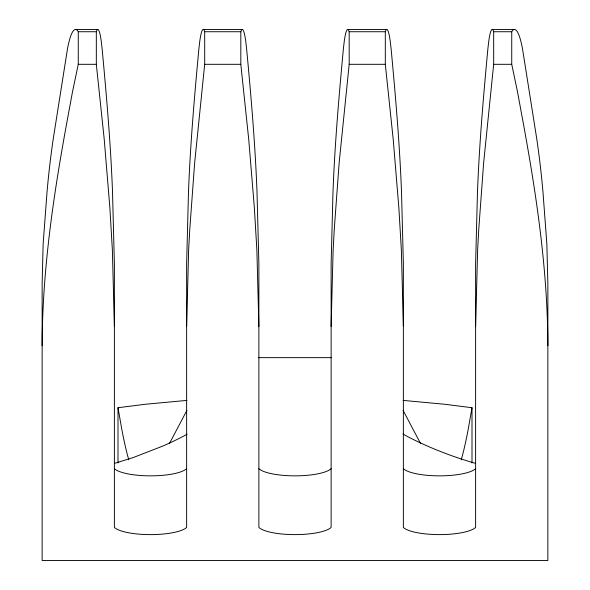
<?xml version="1.0" encoding="UTF-8"?>
<svg xmlns="http://www.w3.org/2000/svg" width="590" height="590" viewBox="0 0 590 590"><rect width="100%" height="100%" fill="white"/><g stroke="black" fill="none" stroke-linecap="round" stroke-linejoin="round"><path stroke-width="0.89" d="M42.141 345.769C42.318 271.636 53.048 198.07 66.331 125.301L72.504 91.782L78.264 64.31L78.264 31.735L96.325 31.735A58.159 5.539 88.4 0 1 98.832 30.496L99.349 31.735A58.13 5.059 88.6 0 1 101.259 41.315L102.1 48.579C106.569 96.281 110.691 144.041 112.52 191.927L114.386 263.863L114.386 527.431A37.428 9.72 0 0 0 150.509 534.614A37.428 9.72 0 0 0 186.632 527.431L186.632 263.863L188.49 191.927C190.319 144.041 194.449 96.281 198.911 48.579L199.759 41.315A58.13 5.059 -88.6 0 1 201.662 31.735L202.186 30.496A58.159 5.539 -88.4 0 1 204.693 31.735L240.816 31.735A58.159 5.539 88.4 0 1 243.323 30.496L243.847 31.735A58.13 5.059 88.6 0 1 245.75 41.315L246.591 48.579C251.06 96.281 255.182 144.041 257.011 191.927L258.877 263.863L258.877 527.431A37.428 9.72 0 0 0 295 534.614A37.428 9.72 0 0 0 331.123 527.431L331.123 263.863L332.989 191.927C334.818 144.041 338.94 96.281 343.41 48.579L344.25 41.315A58.13 5.059 -88.6 0 1 346.153 31.735L346.677 30.496A58.159 5.539 -88.4 0 1 349.184 31.735L385.307 31.735A58.159 5.539 88.4 0 1 387.814 30.496L388.338 31.735A58.13 5.059 88.6 0 1 390.241 41.315L391.089 48.579C395.551 96.281 399.681 144.041 401.51 191.927L403.368 263.863L403.368 527.431A37.428 9.72 0 0 0 439.491 534.614A37.428 9.72 0 0 0 475.614 527.431L475.614 263.863L477.48 191.927C479.309 144.041 483.431 96.281 487.9 48.579L488.741 41.315A58.13 5.059 -88.6 0 1 490.651 31.735L491.168 30.496A58.159 5.539 -88.4 0 1 493.675 31.735L511.737 31.735A59.361 10.303 87.1 0 1 517.349 31.742L518.256 33.453A59.081 9.366 87.4 0 1 522.475 48.579L536.789 139.056A2018.552 1352.302 0 0 1 542.962 191.927L546.856 243.847L547.859 283.886L547.859 560.5L42.141 560.5L42.141 283.886L43.144 243.847L47.038 191.927A2018.552 1352.302 0 0 1 53.211 139.056L67.526 48.579A59.081 9.366 -87.4 0 1 71.744 33.453L72.651 31.735A59.361 10.303 -87.1 0 1 78.264 31.727M186.632 326.447L188.638 250.013L189.766 229.355L194.663 162.766L204.693 64.31L204.693 31.735M331.123 326.447L333.129 250.013L334.265 229.355L339.154 162.766L349.184 64.31L349.184 31.735M475.614 326.447L477.627 250.013L478.755 229.355L483.645 162.766L493.675 64.31L493.675 31.735M403.103 400.396L444.89 404.283L472 407.727L468.231 429.151A3060.02 117.565 89.4 0 1 461.203 459.875M169.382 443.628L186.919 410.36M114.541 463.356L133.126 457.597L162.493 446.188A1037.434 169.345 0 0 0 187.096 434.225M118 462.988L118 407.727L145.111 404.283L186.897 400.396M75.572 29.5L97.785 29.5M203.233 29.5L242.276 29.5M347.724 29.5L386.767 29.5M492.215 29.5L514.428 29.5M78.264 64.31L96.325 64.31L104.224 139.292L109.865 207.687L112.373 250.013L114.386 326.447M204.693 64.31L240.816 64.31L248.715 139.292L254.356 207.687L256.871 250.013L258.877 326.447M349.184 64.31L385.307 64.31L393.205 139.292L398.855 207.687L401.362 250.013L403.368 326.447M493.675 64.31L511.737 64.31L517.496 91.782L523.669 125.301C536.952 198.07 547.682 271.636 547.859 345.769M258.619 357.643L331.381 357.643M475.459 463.356C453.245 456.992 431.592 448.658 410.92 438.318A1001.473 163.474 0 0 1 402.985 434.034M403.081 410.36L420.618 443.628M118 407.727L121.769 429.151A3060.02 117.565 -89.4 0 0 128.797 459.875M511.737 31.735L511.737 64.31M472 407.727L472 462.988M385.307 31.735L385.307 64.31M240.816 31.735L240.816 64.31M96.325 31.735L96.325 64.31M475.614 468.667A37.428 9.72 0 0 1 439.491 475.85A37.428 9.72 0 0 1 403.368 468.667M331.123 468.667A37.428 9.72 0 0 1 295 475.85A37.428 9.72 0 0 1 258.877 468.667M186.632 468.667A37.428 9.72 0 0 1 150.509 475.85A37.428 9.72 0 0 1 114.386 468.667"/></g></svg>
